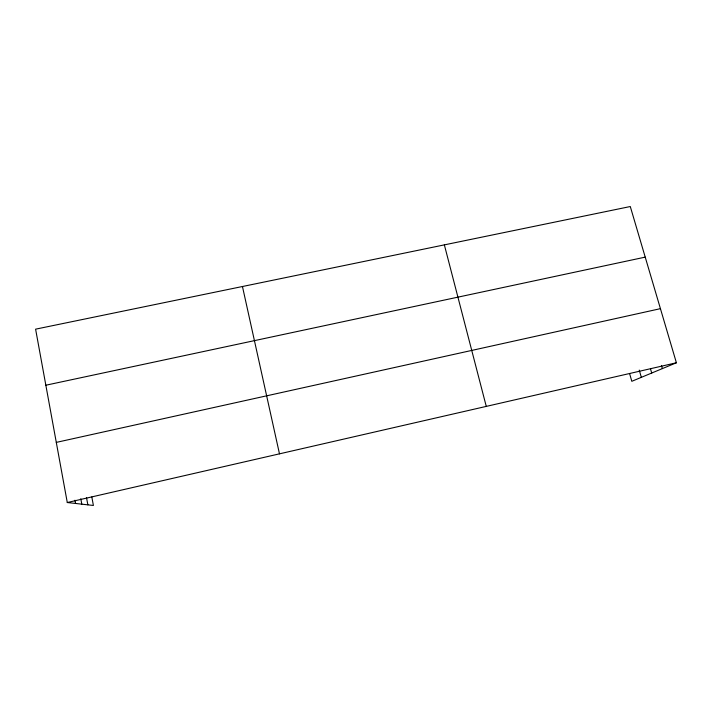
<?xml version="1.0" encoding="UTF-8"?>
<svg xmlns="http://www.w3.org/2000/svg" width="712" height="712" viewBox="0 0 712 712"><rect width="100%" height="100%" fill="white"/><g stroke="black" fill="none" stroke-linecap="round" stroke-linejoin="round"><path stroke-width="1.07" d="M91.812 496.958L93.397 505.467L67.284 502.53L35.6 329.167L630.289 206.533L676.4 362.773L631.811 381.303L629.702 373.942M67.284 502.53L676.4 362.773M56.293 442.392L660.433 308.661M45.844 385.219L645.223 257.13M661.448 365.452L662.374 368.602M650.474 368.78L651.711 373.035M639.251 370.098L641.334 377.342M444.359 244.875L486.269 406.392M242.454 286.509L279.478 453.847M86.49 497.474L87.861 504.844M80.803 498.738L81.8 504.158M74.956 500.224L75.552 503.455"/></g></svg>
